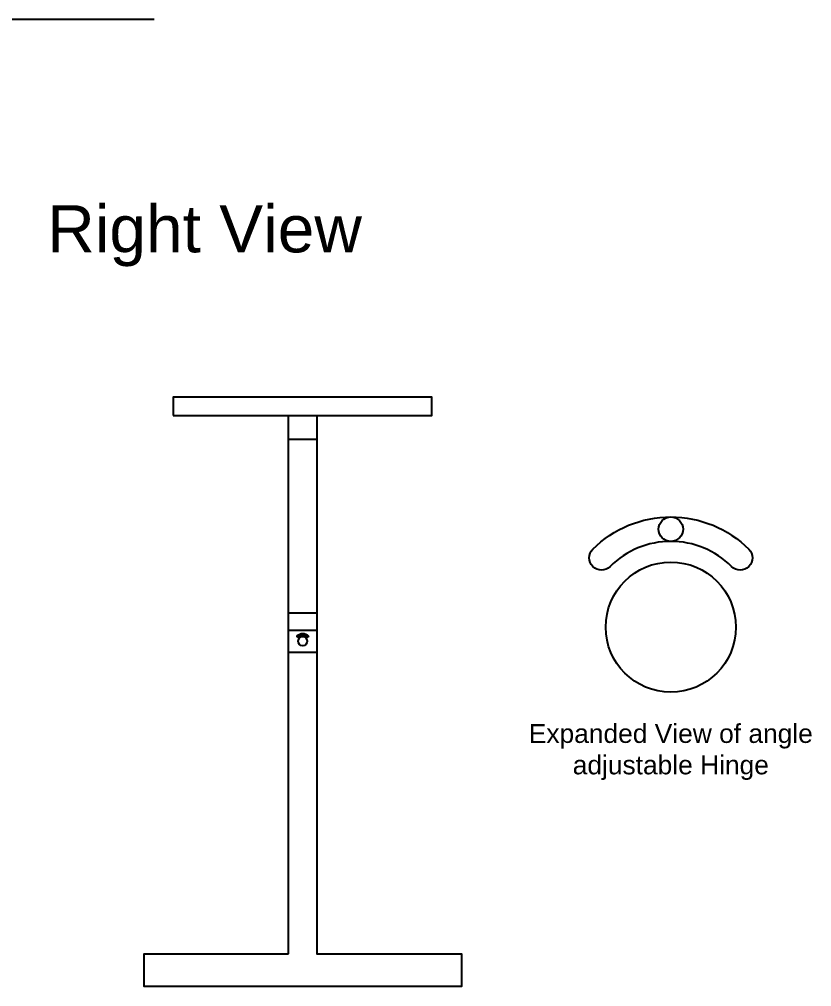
# Model space of a CAD drawing. Header units: millimetres. Extents: x 1800 to 2670, y 1294 to 1649.
# Drawn here: x 2501.6 to 2669.7, y 1293.6 to 1498.9 of the extents above; entities that cross this region are included whole.
import ezdxf

# ---------------------------------------------------------------- set-up
doc = ezdxf.new("R2010")
doc.units = ezdxf.units.MM
doc.styles.get("Standard").update_dxf_attribs({"font": 'arial.ttf'})

msp = doc.modelspace()

# ---------------------------------------------------------------- linework, layer by layer
for p, q in [((1800.37, 1498.9), (2530.23, 1498.9)), ((2558.75, 1409.77), (2564.75, 1409.77)), ((2558.75, 1369.26), (2564.75, 1369.26))]:
    msp.add_line(p, q)
for points in [[(2534.25, 1414.77), (2589.11, 1414.77), (2589.11, 1418.66), (2534.25, 1418.66)], [(2558.75, 1300.56), (2558.75, 1372.94), (2564.75, 1372.94), (2564.75, 1300.56), (2595.4, 1300.56), (2595.4, 1293.56), (2528.09, 1293.56), (2528.09, 1300.56)]]:
    msp.add_lwpolyline(points, close=True)
msp.add_lwpolyline([(2558.75, 1364.46), (2558.75, 1369.26), (2558.75, 1409.77), (2558.75, 1414.77), (2564.75, 1414.77), (2564.75, 1409.77), (2564.75, 1369.26), (2564.75, 1364.5), (2558.75, 1364.46)])
for points in [[(2652.72, 1382.75, 0.414214), (2626.98, 1382.75, -1), (2623.31, 1386.42, -0.414214), (2656.39, 1386.42, -1)], [(2562.65, 1367.81, 0.414214), (2560.84, 1367.81, -1), (2560.59, 1368.06, -0.414214), (2562.91, 1368.06, -1)]]:
    msp.add_lwpolyline(points, format="xyb", close=True)
for centre, radius in [((2639.85, 1390.67), 2.59), ((2639.85, 1369.88), 13.81), ((2561.75, 1366.9), 0.969), ((2561.75, 1368.36), 0.182)]:
    msp.add_circle(centre, radius)

# ---------------------------------------------------------------- texts
for s, width, insert, char_height, attachment_point in [('Right View', 74.0984, (2507.53, 1459.43), 10, 1), ('Expanded View of angle adjustable Hinge', 75.1934, (2639.85, 1343.36), 4, 5)]:
    msp.add_mtext_dynamic_manual_height_columns(s, width=width, gutter_width=12.5, heights=[0], dxfattribs=dict(insert=insert, char_height=char_height, attachment_point=attachment_point))

doc.saveas('drawing.dxf')
